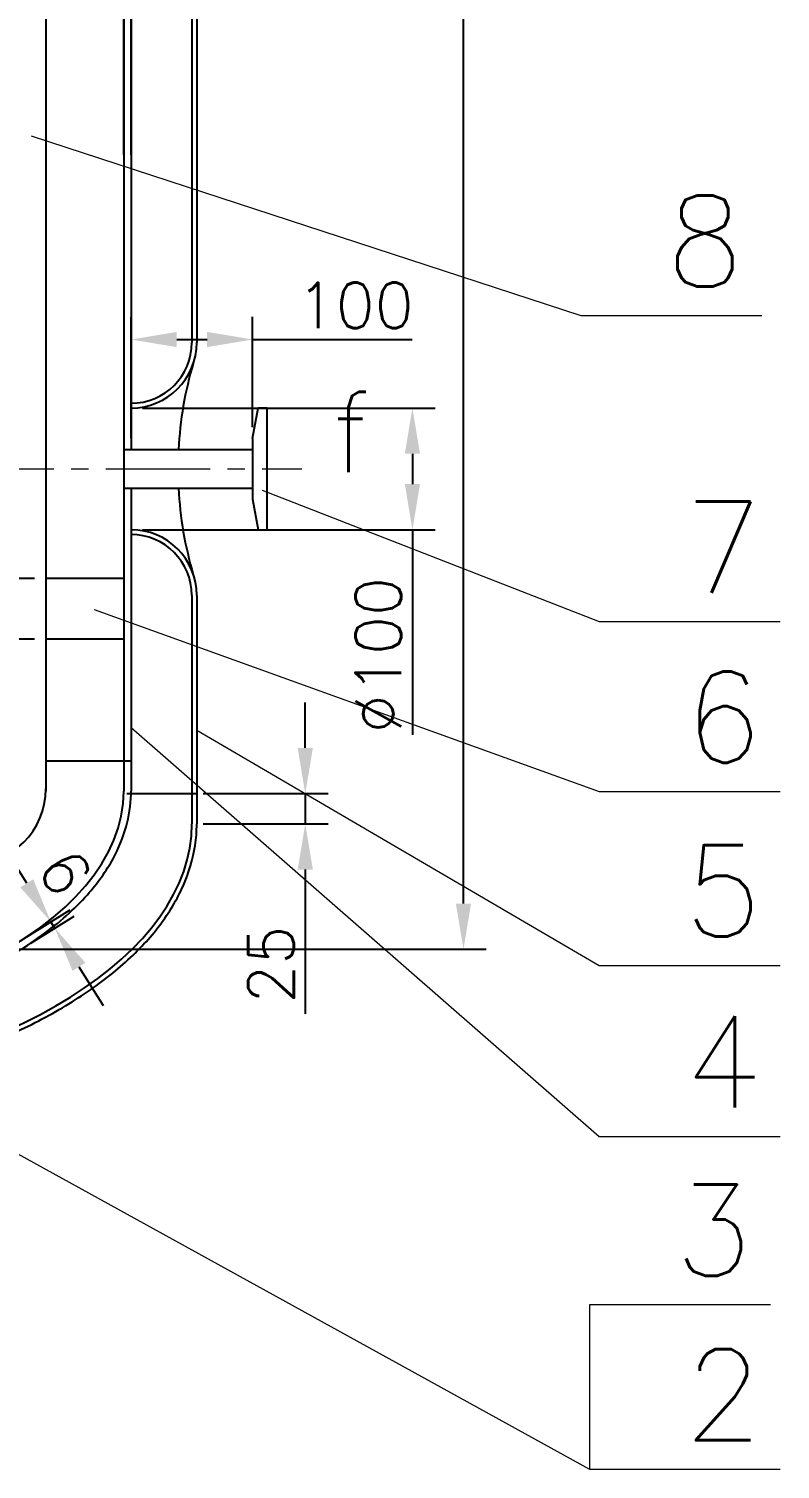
# Model space of a CAD drawing. Header units: millimetres. Extents: x 36080 to 36401, y 5729 to 6183.
# Drawn here: x 36202.1 to 36243.3, y 5913.7 to 5992.6 of the extents above; entities that cross this region are included whole.
import ezdxf

# ---------------------------------------------------------------- set-up
doc = ezdxf.new("R2010")
doc.units = ezdxf.units.MM
doc.linetypes.add('CENTER2', pattern=[28.575, 19.05, -3.175, 3.175, -3.175])
doc.layers.get('Defpoints').update_dxf_attribs({"lineweight": 18})
for name, color, linetype, lineweight in [('c', 7, 'Continuous', 25), ('dh', 7, 'CENTER2', 9), ('x', 7, 'Continuous', 9)]:
    doc.layers.add(name, color=color, linetype=linetype, lineweight=lineweight)
doc.styles.get("Standard").update_dxf_attribs({"font": '仿宋_GB2312.ttf', "width": 0.707})
doc.styles.add('样式 1', font='txt.shx')
doc.dimstyles.new('1-15', dxfattribs={"dimtxt": 2.5, "dimasz": 2.5, "dimexe": 1.25, "dimexo": 0.625, "dimtad": 1, "dimlfac": 15, "dimdsep": 46, "dimtxsty": 'Standard', "dimcen": 2.5, "dimadec": 0, "dimazin": 0, "dimtfac": 1, "dimtmove": 0, "dimatfit": 3, "dimfxl": 1, "dimarcsym": 0})

# ---------------------------------------------------------------- blocks, each defined once
blk = doc.blocks.new('*D84')
at = {"layer": 'Defpoints', "color": 0, "transparency": 16777216}
for p in [(36218.393, 6065.169), (36225.93, 6065.169), (36182.322, 5942.169)]:
    blk.add_point(p, dxfattribs=at)
at = {"layer": 'x', "color": 0, "lineweight": -2, "transparency": 16777216}
for p, q in [((36219.018, 6065.169), (36227.18, 6065.169)), ((36225.93, 5944.669), (36225.93, 6062.669)), ((36182.947, 5942.169), (36227.18, 5942.169))]:
    blk.add_line(p, q, dxfattribs=at)
at = {"layer": 'x', "color": 0, "transparency": 16777216}
for points in [[(36225.513, 6062.669), (36226.347, 6062.669), (36225.93, 6065.169)], [(36225.513, 5944.669), (36226.347, 5944.669), (36225.93, 5942.169)]]:
    blk.add_solid(points, dxfattribs=at)
at = {"layer": 'x', "color": 0, "transparency": 16777216, "insert": (36224.055, 6003.669), "char_height": 2.5, "attachment_point": 5, "rotation": 90, "style": '样式 1'}
blk.add_mtext('1845', dxfattribs=at)
blk = doc.blocks.new('*D61')
at = {"layer": 'Defpoints', "color": 0, "transparency": 16777216}
for p in [(36197.278, 5962.503), (36203.03, 5962.503), (36203.03, 5959.169)]:
    blk.add_point(p, dxfattribs=at)
at = {"layer": 'x', "color": 0, "lineweight": -2, "transparency": 16777216}
for p, q in [((36197.278, 5965.003), (36197.278, 5972.503)), ((36202.405, 5962.503), (36196.028, 5962.503)), ((36197.278, 5959.169), (36197.278, 5962.503)), ((36202.405, 5959.169), (36196.028, 5959.169)), ((36197.278, 5956.669), (36197.278, 5954.169))]:
    blk.add_line(p, q, dxfattribs=at)
at = {"layer": 'x', "color": 0, "transparency": 16777216}
for points in [[(36196.861, 5965.003), (36197.695, 5965.003), (36197.278, 5962.503)], [(36196.861, 5956.669), (36197.695, 5956.669), (36197.278, 5959.169)]]:
    blk.add_solid(points, dxfattribs=at)
at = {"layer": 'x', "color": 0, "transparency": 16777216, "insert": (36195.403, 5970.003), "char_height": 2.5, "attachment_point": 5, "rotation": 90, "style": '样式 1'}
blk.add_mtext('50', dxfattribs=at)
blk = doc.blocks.new('*D92')
at = {"layer": 'Defpoints', "color": 0, "transparency": 16777216}
for p in [(36207.704, 5975.596), (36214.37, 5970.169), (36207.704, 5969.563)]:
    blk.add_point(p, dxfattribs=at)
at = {"layer": 'x', "color": 0, "lineweight": -2, "transparency": 16777216}
for p, q in [((36207.704, 5970.188), (36207.704, 5976.846)), ((36214.37, 5970.794), (36214.37, 5976.846)), ((36210.204, 5975.596), (36211.87, 5975.596)), ((36214.37, 5975.596), (36223.12, 5975.596))]:
    blk.add_line(p, q, dxfattribs=at)
at = {"layer": 'x', "color": 0, "transparency": 16777216}
for points in [[(36210.204, 5976.013), (36210.204, 5975.18), (36207.704, 5975.596)], [(36211.87, 5976.013), (36211.87, 5975.18), (36214.37, 5975.596)]]:
    blk.add_solid(points, dxfattribs=at)
at = {"layer": 'x', "color": 0, "transparency": 16777216, "insert": (36219.995, 5977.471), "char_height": 2.5, "attachment_point": 5, "style": '样式 1'}
blk.add_mtext('100', dxfattribs=at)
blk = doc.blocks.new('*D95')
at = {"layer": 'Defpoints', "color": 0, "transparency": 16777216}
for p in [(36207.704, 5971.836), (36207.704, 5965.169), (36223.13, 5965.169)]:
    blk.add_point(p, dxfattribs=at)
at = {"layer": 'x', "color": 0, "lineweight": -2, "transparency": 16777216}
for p, q in [((36208.329, 5971.836), (36224.38, 5971.836)), ((36223.13, 5969.336), (36223.13, 5967.669)), ((36208.329, 5965.169), (36224.38, 5965.169)), ((36223.13, 5965.169), (36223.13, 5953.919))]:
    blk.add_line(p, q, dxfattribs=at)
at = {"layer": 'x', "color": 0, "transparency": 16777216}
for points in [[(36222.714, 5969.336), (36223.547, 5969.336), (36223.13, 5971.836)], [(36222.714, 5967.669), (36223.547, 5967.669), (36223.13, 5965.169)]]:
    blk.add_solid(points, dxfattribs=at)
at = {"layer": 'x', "color": 0, "transparency": 16777216, "insert": (36221.255, 5958.294), "char_height": 2.5, "attachment_point": 5, "rotation": 90, "style": '样式 1'}
blk.add_mtext('%%c100', dxfattribs=at)
blk = doc.blocks.new('*D98')
at = {"layer": 'Defpoints', "color": 0, "transparency": 16777216}
for p in [(36207.704, 6001.148), (36207.304, 5985.097), (36207.704, 5985.097)]:
    blk.add_point(p, dxfattribs=at)
at = {"layer": 'x', "color": 0, "lineweight": -2, "transparency": 16777216}
for p, q in [((36207.304, 5985.722), (36207.304, 6002.398)), ((36207.704, 5985.722), (36207.704, 6002.398)), ((36204.804, 6001.148), (36202.304, 6001.148)), ((36207.304, 6001.148), (36207.704, 6001.148)), ((36210.204, 6001.148), (36215.62, 6001.148))]:
    blk.add_line(p, q, dxfattribs=at)
at = {"layer": 'x', "color": 0, "transparency": 16777216}
for points in [[(36204.804, 6001.565), (36204.804, 6000.731), (36207.304, 6001.148)], [(36210.204, 6001.565), (36210.204, 6000.731), (36207.704, 6001.148)]]:
    blk.add_solid(points, dxfattribs=at)
at = {"layer": 'x', "color": 0, "transparency": 16777216, "insert": (36214.162, 6003.023), "char_height": 2.5, "attachment_point": 5, "style": '样式 1'}
blk.add_mtext('6', dxfattribs=at)
blk = doc.blocks.new('*D65')
at = {"layer": 'Defpoints', "color": 0, "transparency": 16777216}
for p in [(36211.037, 5950.703), (36211.037, 5949.036), (36217.256, 5949.036)]:
    blk.add_point(p, dxfattribs=at)
at = {"layer": 'x', "color": 0, "lineweight": -2, "transparency": 16777216}
for p, q in [((36217.256, 5953.203), (36217.256, 5955.703)), ((36211.662, 5950.703), (36218.506, 5950.703)), ((36217.256, 5950.703), (36217.256, 5949.036)), ((36211.662, 5949.036), (36218.506, 5949.036)), ((36217.256, 5946.536), (36217.256, 5938.619))]:
    blk.add_line(p, q, dxfattribs=at)
at = {"layer": 'x', "color": 0, "transparency": 16777216}
for points in [[(36216.839, 5953.203), (36217.672, 5953.203), (36217.256, 5950.703)], [(36216.839, 5946.536), (36217.672, 5946.536), (36217.256, 5949.036)]]:
    blk.add_solid(points, dxfattribs=at)
at = {"layer": 'x', "color": 0, "transparency": 16777216, "insert": (36215.381, 5941.328), "char_height": 2.5, "attachment_point": 5, "rotation": 90, "style": '样式 1'}
blk.add_mtext('25', dxfattribs=at)
blk = doc.blocks.new('*D119')
at = {"layer": 'Defpoints', "color": 0, "transparency": 16777216}
for p in [(36203.309, 5943.663), (36201.463, 5942.508), (36201.675, 5942.169)]:
    blk.add_point(p, dxfattribs=at)
at = {"layer": 'x', "color": 0, "lineweight": -2, "transparency": 16777216}
for p, q in [((36201.984, 5945.783), (36200.659, 5947.902)), ((36201.993, 5942.84), (36204.369, 5944.325)), ((36202.205, 5942.501), (36204.581, 5943.986)), ((36203.521, 5943.324), (36203.309, 5943.663)), ((36204.847, 5941.204), (36206.172, 5939.084))]:
    blk.add_line(p, q, dxfattribs=at)
at = {"layer": 'x', "color": 0, "transparency": 16777216}
for points in [[(36202.337, 5946.003), (36201.631, 5945.562), (36203.309, 5943.663)], [(36205.2, 5941.425), (36204.493, 5940.983), (36203.521, 5943.324)]]:
    blk.add_solid(points, dxfattribs=at)
at = {"layer": 'x', "color": 0, "transparency": 16777216, "insert": (36204.085, 5946.374), "char_height": 2.5, "attachment_point": 5, "rotation": 302.01419, "style": '样式 1'}
blk.add_mtext('6', dxfattribs=at)

msp = doc.modelspace()

# ---------------------------------------------------------------- linework, layer by layer
at = {"layer": 'c'}
for p, q in [((36207.30361, 6064.10923), (36207.30361, 5950.8359)), ((36207.70361, 6064.10923), (36207.70361, 5969.56257)), ((36203.03027, 6062.10923), (36203.03027, 5950.8359)), ((36211.03694, 6036.56923), (36211.03694, 5975.4359)), ((36211.30361, 6034.1759), (36211.30361, 5975.4359)), ((36214.37027, 5970.16923), (36214.66415, 5971.8359)), ((36215.17027, 5971.8359), (36214.66415, 5971.8359)), ((36215.17027, 5965.16923), (36215.17027, 5971.8359)), ((36214.37027, 5970.16923), (36214.37027, 5966.8359)), ((36207.30361, 5969.56257), (36214.37027, 5969.56257)), ((36207.30361, 5967.44257), (36214.37027, 5967.44257)), ((36207.70361, 5967.44257), (36207.70361, 5950.8359)), ((36214.37027, 5966.8359), (36214.66415, 5965.16923)), ((36214.66415, 5965.16923), (36215.17027, 5965.16923)), ((36207.30361, 5962.50257), (36203.03027, 5962.50257)), ((36211.03694, 5961.56923), (36211.03694, 5949.03589)), ((36211.30361, 5961.56923), (36211.30361, 5949.03589)), ((36207.30361, 5959.16923), (36203.03027, 5959.16923)), ((36203.03027, 5952.50257), (36207.70361, 5952.50257)), ((36207.47326, 5950.70256), (36211.30361, 5950.70256))]:
    msp.add_line(p, q, dxfattribs=at)
for centre, radius, start, end in [((36207.70361, 5975.4359), 3.6, 270, 0), ((36207.70361, 5975.4359), 3.33333, 270, 0), ((36230.30779, 5968.55609), 20.02975, 163.3699937, 177.1197268), ((36230.30779, 5968.44904), 20.02975, 182.8802732, 196.6300063), ((36207.70361, 5961.56923), 3.6, 0, 90), ((36207.70361, 5961.56923), 3.33333, 0, 90), ((36198.91027, 5950.9559), 4.12, 270, 0)]:
    msp.add_arc(centre, radius, start, end, dxfattribs=at)
for centre, major_axis, start_param in [((36180.63694, 5950.8359), (-26.66667, 0), 0), ((36180.63694, 5949.03589), (-30.4, 0), 1.79323315)]:
    msp.add_ellipse(centre, major_axis=major_axis, ratio=0.5, start_param=start_param, end_param=3.14159265, dxfattribs=at)
for points, knots in [([(36181.69694, 5937.11303), (36183.24724, 5937.14366), (36184.7923, 5937.24154), (36187.95569, 5937.58315), (36189.56899, 5937.83857), (36192.67403, 5938.49624), (36194.1657, 5938.89848), (36196.97614, 5939.83669), (36198.29485, 5940.37264), (36200.71419, 5941.56141), (36201.8148, 5942.21419), (36203.75993, 5943.61729), (36204.60451, 5944.3676), (36205.87031, 5945.79201), (36206.34193, 5946.45275), (36207.02366, 5947.70105), (36207.26372, 5948.28314), (36207.59512, 5949.46272), (36207.68635, 5950.06017), (36207.70286, 5950.71758), (36207.70361, 5950.77674), (36207.70361, 5950.8359)], [1.61026052, 1.61026052, 1.61026052, 1.61026052, 1.78350398, 1.78350398, 1.97149662, 1.97149662, 2.15948926, 2.15948926, 2.3474819, 2.3474819, 2.53547453, 2.53547453, 2.72346717, 2.72346717, 2.87502844, 2.87502844, 3.00203174, 3.00203174, 3.12903503, 3.12903503, 3.14159265, 3.14159265, 3.14159265, 3.14159265]), ([(36187.24556, 5933.93109), (36188.50235, 5934.07041), (36189.74169, 5934.24949), (36192.33355, 5934.71463), (36193.67798, 5935.01204), (36196.26878, 5935.70057), (36197.51513, 5936.09168), (36199.88435, 5936.95992), (36201.00721, 5937.43704), (36203.10662, 5938.46808), (36204.08316, 5939.022), (36205.86999, 5940.1962), (36206.68028, 5940.81648), (36208.11773, 5942.11207), (36208.7449, 5942.7874), (36209.80194, 5944.18082), (36210.23182, 5944.89898), (36210.88265, 5946.36388), (36211.10351, 5947.11067), (36211.27436, 5948.25292), (36211.30361, 5948.6444), (36211.30361, 5949.03589)], [1.78894482, 1.78894482, 1.78894482, 1.78894482, 1.91539656, 1.91539656, 2.0593401, 2.0593401, 2.20328363, 2.20328363, 2.34722717, 2.34722717, 2.49117071, 2.49117071, 2.63511425, 2.63511425, 2.77905778, 2.77905778, 2.92300132, 2.92300132, 3.06694486, 3.06694486, 3.14159265, 3.14159265, 3.14159265, 3.14159265])]:
    msp.add_open_spline(points, degree=3, knots=knots, dxfattribs=at)
at = {"layer": 'dh', "ltscale": 0.3}
msp.add_line((36146.31448, 5968.50257), (36217.06229, 5968.50257), dxfattribs=at)
at = {"layer": 'x'}
for p, q in [((36202.22074, 5986.75647), (36232.3688, 5976.91461)), ((36232.3688, 5976.91461), (36242.28762, 5976.91461)), ((36214.88538, 5967.33592), (36233.37759, 5960.13167)), ((36205.68284, 5960.80139), (36233.37759, 5950.80774)), ((36233.37759, 5960.13167), (36243.29641, 5960.13167)), ((36207.70361, 5954.32821), (36233.37759, 5931.91007)), ((36211.30361, 5954.183), (36233.37759, 5941.28411)), ((36233.37759, 5950.80774), (36243.29641, 5950.80774)), ((36182.5472, 5941.3661), (36232.83733, 5913.66215)), ((36233.37759, 5941.28411), (36243.29641, 5941.28411)), ((36233.37759, 5931.91007), (36243.29641, 5931.91007)), ((36242.75615, 5922.67763), (36232.83733, 5922.67763)), ((36232.83733, 5922.67763), (36232.83733, 5913.66215)), ((36232.83733, 5913.66215), (36243.29641, 5913.66215))]:
    msp.add_line(p, q, dxfattribs=at)

# ---------------------------------------------------------------- texts
at = {"style": '样式 1'}
for s, p in [('8', (36237.02366, 5978.49905)), ('7', (36238.03245, 5961.7161)), ('6', (36238.03245, 5952.39217)), ('5', (36238.03245, 5942.86854)), ('4', (36238.03245, 5933.4945)), ('3', (36237.49219, 5924.26206)), ('2', (36238.03245, 5915.24658))]:
    msp.add_text(s, height=5, dxfattribs=at).set_placement(p)
at = {"layer": 'x', "style": '样式 1'}
msp.add_text('f', height=4.4, dxfattribs=at).set_placement((36218.68822, 5968.32242))

# ---------------------------------------------------------------- dimensions: what is measured, and where the dimension line sits
at = {"layer": 'x'}
dim = msp.add_linear_dim(base=(36225.93003, 6065.16923), p1=(36182.32194, 5942.16923), p2=(36218.39297, 6065.16923), angle=90, dimstyle='1-15', override={"dimtxsty": '样式 1'}, dxfattribs=at)
dim.commit()
dim.dimension.update_dxf_attribs({"geometry": '*D84', "text_midpoint": (36224.05503, 6003.66923)})
dim = msp.add_linear_dim(base=(36207.70361, 6001.14792), p1=(36207.30361, 5985.09716), p2=(36207.70361, 5985.09716), dimstyle='1-15', override={"dimtxsty": '样式 1'}, dxfattribs=at)
dim.commit()
dim.dimension.update_dxf_attribs({"geometry": '*D98', "text_midpoint": (36214.16194, 6003.02292)})
dim = msp.add_linear_dim(base=(36207.70361, 5975.59636), p1=(36214.37027, 5970.16923), p2=(36207.70361, 5969.56257), dimstyle='1-15', override={"dimtxsty": '样式 1'}, dxfattribs=at)
dim.commit()
dim.dimension.update_dxf_attribs({"geometry": '*D92', "text_midpoint": (36219.99527, 5975.59636), "dimtype": 160})
dim = msp.add_linear_dim(base=(36197.27796, 5962.50257), p1=(36203.03027, 5959.16923), p2=(36203.03027, 5962.50257), angle=90, dimstyle='1-15', override={"dimtxsty": '样式 1'}, dxfattribs=at)
dim.commit()
dim.dimension.update_dxf_attribs({"geometry": '*D61', "text_midpoint": (36197.27796, 5970.00257), "dimtype": 160})
dim = msp.add_linear_dim(base=(36223.13025, 5965.16923), p1=(36207.70361, 5971.8359), p2=(36207.70361, 5965.16923), angle=90, text='%%c<>', dimstyle='1-15', override={"dimtxsty": '样式 1'}, dxfattribs=at)
dim.commit()
dim.dimension.update_dxf_attribs({"geometry": '*D95', "text_midpoint": (36221.25525, 5958.29423)})
dim = msp.add_aligned_dim(p1=(36211.03694, 5950.70256), p2=(36211.03694, 5949.03589), distance=6.21884, dimstyle='1-15', override={"dimtxsty": '样式 1'}, dxfattribs=at)
dim.commit()
dim.dimension.update_dxf_attribs({"geometry": '*D65', "text_midpoint": (36215.38079, 5941.32756)})
dim = msp.add_linear_dim(base=(36203.30922, 5943.66272), p1=(36201.67492, 5942.16923), p2=(36201.46289, 5942.50837), angle=122.0141915, text='6', dimstyle='1-15', override={"dimtxsty": '样式 1', "dimtmove": 2}, dxfattribs=at)
dim.commit()
dim.dimension.update_dxf_attribs({"geometry": '*D119', "text_midpoint": (36204.08518, 5946.37427), "dimtype": 161})

doc.saveas('drawing.dxf')
